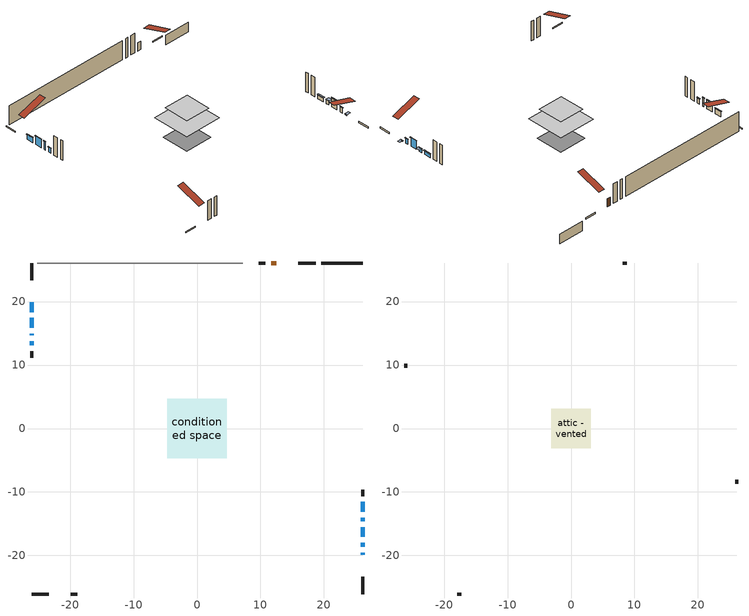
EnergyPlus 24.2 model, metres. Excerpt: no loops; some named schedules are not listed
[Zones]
conditioned space
 floor othersidecoefficients (Floor1 construction): -1.52,-1.52 -1.52,1.52 1.52,1.52 1.52,-1.52 z1.22
 floor adiabatic (AdiabaticFloorConstruction): -4.68,-4.68 -4.68,4.68 4.68,4.68 4.68,-4.68 z3.66
 floor foundation (Slab1 construction): -3.41,-3.41 -3.41,3.41 3.41,3.41 3.41,-3.41 z-1.22
 wall outside (RimJoist1 construction): 18.68,26.08 15.94,26.08 / -26.08,-26.08 -23.34,-26.08 / -26.08,26.08 -26.08,23.34 / 26.08,-26.08 26.08,-23.34 z1.22:1.52
 wall outside (AdiabaticWallConstruction 1): 12.48,26.08 11.68,26.08 z1.22:3.25
 wall outside (AdiabaticWallConstruction): 26.08,-19.88 26.08,-19.55 z1.21:1.33; -26.08,19.87 -26.08,18.34 / 26.08,-18.63 26.08,-18.02 / -26.08,13.73 -26.08,13.12 z1.22:2.44; 26.08,-17.09 26.08,-15.57 z1.22:3.35; -26.08,17.42 -26.08,15.89 / -26.08,14.96 -26.08,14.66 z1.22:3.25; 26.08,-14.64 26.08,-14.03 / 26.08,-13.1 26.08,-11.57 z1.22:2.14
 wall outside (Wall1 construction): 10.75,26.08 9.73,26.08 / -19.87,-26.08 -18.85,-26.08 / -26.08,12.19 -26.08,11.16 / 26.08,-10.65 26.08,-9.62 z1.22:6.1
 wall foundation (FoundationWall1 construction): 26.08,26.08 19.61,26.08 z-1.22:1.22
 wall adiabatic (Wall4 construction): 7.24,26.08 -25.15,26.08 z1.22:6.1
 window (WindowConstruction 8): 26.08,-19.87 26.08,-19.56 z1.22:1.32
 window (WindowConstruction 7): -26.08,19.87 -26.08,18.34 z1.22:2.44
 window (WindowConstruction): 26.08,-18.63 26.08,-18.02 z1.22:2.44
 window (WindowConstruction 1): 26.08,-17.09 26.08,-15.57 z1.22:3.35
 window (WindowConstruction 2): -26.08,17.42 -26.08,15.89 z1.22:3.25
 window (WindowConstruction 3): -26.08,14.96 -26.08,14.66 z1.22:3.25
 window (WindowConstruction 4): 26.08,-14.64 26.08,-14.03 z1.22:2.13
 window (WindowConstruction 5): 26.08,-13.1 26.08,-11.57 z1.22:2.13
 window (WindowConstruction 6): -26.08,13.73 -26.08,13.12 z1.22:2.44
 door (Door): 12.47,26.08 11.68,26.08 z1.22:3.25
 ceiling adiabatic (AdiabaticFloorConstruction): 4.68,-4.68 4.68,4.68 -4.68,4.68 -4.68,-4.68 z3.66
attic - vented
 floor to conditioned space (Floor2 construction Reversed): -3.13,-3.13 -3.13,3.13 3.13,3.13 3.13,-3.13 z6.1
 wall outside (Wall3 construction): 8.8,26.08 8.17,26.08 / -17.92,-26.08 -17.29,-26.08 / -26.08,10.23 -26.08,9.61 / 26.08,-8.69 26.08,-8.06 z1.22:6.1
 roof outside (Roof1 construction): 13.4,26.08,6.1 13.4,19.98,8.13 15.01,19.98,8.13 15.01,26.08,6.1; -20.8,-26.08,6.1 -20.8,-19.98,8.13 -22.41,-19.98,8.13 -22.41,-26.08,6.1; -26.08,20.8,6.1 -19.98,20.8,8.13 -19.98,22.41,8.13 -26.08,22.41,6.1; 26.08,-20.8,6.1 19.98,-20.8,8.13 19.98,-22.41,8.13 26.08,-22.41,6.1
shading: 26.08,-19.41 26.08,-20.02 26.99,-20.02 26.99,-19.41 z1.47; -26.08,18.2 -26.08,20.02 -26.23,20.02 -26.23,18.2 z2.59; 26.08,-17.87 26.08,-18.78 26.23,-18.78 26.23,-17.87 z2.59; 26.08,-15.42 26.08,-17.24 26.23,-17.24 26.23,-15.42 z3.5; -26.08,15.74 -26.08,17.56 -26.23,17.56 -26.23,15.74 z3.4; -26.08,14.51 -26.08,15.11 -26.23,15.11 -26.23,14.51 z3.4; 26.08,-13.88 26.08,-14.79 26.84,-14.79 26.84,-13.88 z2.28; 26.08,-11.42 26.08,-13.25 26.38,-13.25 26.38,-11.42 z2.28; -26.08,12.97 -26.08,13.88 -26.23,13.88 -26.23,12.97 z2.59
[Building]
Building 1: Terrain=Suburbs
[Site:Location]
Toronto Intl AP_ON: Latitude {deg}=43.68; Longitude {deg}=-79.63; Time Zone {hr}=-5; Elevation {m}=173; Keep Site Location Information=Yes
[Site:GroundTemperature:Shallow]
4.59119, 2.66285, 2.50842, 3.42352, 7.09712, 10.7536, 13.9236, 15.9317, 16.1023, 14.4691, 11.3799, 7.83558
[Site:WaterMainsTemperature]
Calculation Method=Schedule; Temperature Schedule=mains temperature schedule
[Material] Roughness=Rough; Thermal Absorptance=0.9
Name | Thickness {m} | Conductivity {W/m-K} | Density {kg/m3} | Specific Heat {J/kg-K} | Solar Absorptance | Visible Absorptance
asphalt or fiberglass shingles | 0.00635 | 0.162714 | 1121.4 | 1465.45 | 0.4 | 0.4
ceiling loosefill ins | 0.0846667 | 0.0480833 | 16.02 | 1046.75 | 0.7 | 0.7
ceiling stud and cavity | 0.1397 | 0.120026 | 65.682 | 1177.47 | 0.7 | 0.7
concrete 4.0 in. | 0.1016 | 1.803125 | 2242.8 | 837.4 | 0.7 | 0.7
concrete 8.0 in. | 0.2032 | 1.803125 | 2242.8 | 837.4 | 0.7 | 0.7
door material | 0.04445 | 0.327969 | 512.64 | 1214.23 | 0.7 | 0.7
exterior vertical ins | 0.0460229 | 0.029427 | 32.04 | 1214.23 | 0.7 | 0.7
floor covering | 0.0127 | 0.0433444 | 54.468 | 1339.84 | 0.6 | 0.6
floor rigid ins; rim joist rigid ins | 0.051816 | 0.029427 | 32.04 | 1214.23 | 0.7 | 0.7
floor rigid ins 1; wall rigid ins | 0.512978 | 0.029427 | 32.04 | 1214.23 | 0.7 | 0.7
floor stud and cavity | 0.1397 | 0.302934 | 92.3553 | 1139.71 | 0.7 | 0.7
floor stud and cavity 1 | 0.1397 | 1.75129 | 37.0049 | 1207.88 | 0.7 | 0.7
furniture material conditioned space 1 | 0.1524 | 0.115458 | 640.8 | 1214.23 | 0.6 | 0.6
gypsum board | 0.0127 | 0.160291 | 801 | 837.4 | 0.6 | 0.6
gypsum board 1 | 0.0127 | 0.160291 | 801 | 837.4 | 0.7 | 0.7
osb sheathing 0.5 in. | 0.0127 | 0.115458 | 512.64 | 1214.23 | 0.7 | 0.7
osb sheathing 0.5 in. 1 | 0.0127 | 0.115458 | 512.64 | 1214.23 | 0.4 | 0.4
osb sheathing 0.75 in. | 0.01905 | 0.115458 | 512.64 | 1214.23 | 0.7 | 0.7
osb sheathing 2.0 in. | 0.0508 | 0.115458 | 512.64 | 1214.23 | 0.7 | 0.7
rim joist stud and cavity | 0.0508 | 0.298717 | 125.044 | 1163.47 | 0.6 | 0.6
wall stud and cavity | 0.1397 | 0.087281 | 139.0536 | 1170.24 | 0.7 | 0.7
wall stud and cavity 1 | 0.0889 | 6.9971 | 50.32683 | 1063.81 | 0.6 | 0.6
wall stud and cavity 2 | 0.1397 | 0.0792159 | 139.0536 | 1170.24 | 0.7 | 0.7
wall stud and cavity 3 | 0.0889 | 0.380278 | 52.3479 | 1209.89 | 0.7 | 0.7
wall stud and cavity 4 | 0.0889 | 0.391764 | 83.0341 | 1211.67 | 0.7 | 0.7
wood siding | 0.0254 | 0.102417 | 544.68 | 1172.36 | 0.4 | 0.4
wood siding 1 | 0.00254 | 0.102417 | 544.68 | 1172.36 | 0.4 | 0.4
wood siding 2; wood siding 3; wood siding 4 | 0.0254 | 0.102417 | 544.68 | 1172.36 | 0.7 | 0.7
[WindowMaterial:SimpleGlazingSystem]
Name | U-Factor {W/m2-K} | Solar Heat Gain Coefficient
WindowMaterial | 2.986628 | 0.53
WindowMaterial 1 | 2.90089 | 0.65
WindowMaterial 2 | 4.32891 | 0.68
WindowMaterial 3 | 3.09565 | 0.4
WindowMaterial 4 | 2.99571 | 0.51
WindowMaterial 5 | 2.94348 | 0.59
WindowMaterial 6 | 3.063281 | 0.53
WindowMaterial 7 | 3.006501 | 0.5
WindowMaterial 8 | 2.85547 | 0.1
[Construction]
AdiabaticFloorConstruction: floor stud and cavity 1, floor rigid ins 1, osb sheathing 0.75 in., floor covering
AdiabaticWallConstruction: wood siding 3, wall rigid ins, wall stud and cavity 3, gypsum board
AdiabaticWallConstruction 1: wood siding 4, wall rigid ins, wall stud and cavity 3, gypsum board
Door: door material
Floor1 construction: floor stud and cavity, floor rigid ins, osb sheathing 0.75 in., floor covering
Floor2 construction Reversed: gypsum board, ceiling stud and cavity, ceiling loosefill ins
FoundationWall1 construction: concrete 8.0 in., gypsum board 1
furniture construction conditioned space 1: furniture material conditioned space 1
PartitionWallConstruction: gypsum board, wall stud and cavity 4, gypsum board
RimJoist1 construction: wood siding 2, rim joist rigid ins, osb sheathing 2.0 in., rim joist stud and cavity
Roof1 construction: asphalt or fiberglass shingles
Slab1 construction: concrete 4.0 in.
Wall1 construction: wood siding, osb sheathing 0.5 in., wall stud and cavity, gypsum board
Wall3 construction: wood siding 1, wall stud and cavity 1
Wall4 construction: osb sheathing 0.5 in. 1, wall stud and cavity 2, gypsum board
WindowConstruction: WindowMaterial
WindowConstruction 1: WindowMaterial 1
WindowConstruction 2: WindowMaterial 2
WindowConstruction 3: WindowMaterial 3
WindowConstruction 4: WindowMaterial 4
WindowConstruction 5: WindowMaterial 5
WindowConstruction 6: WindowMaterial 6
WindowConstruction 7: WindowMaterial 7
WindowConstruction 8: WindowMaterial 8
[Zone] Multiplier=1; Part of Total Floor Area=Yes
Name | Volume {m3}
attic - vented | 12.9304
conditioned space | 348.9
[Space]
Name | Zone | Volume {m3}
attic - vented 1 | attic - vented | 12.9304
conditioned space 1 | conditioned space | 348.9
[ZoneInfiltration:EffectiveLeakageArea]
infil attic - vented 1: Zone or Space=attic - vented 1; Schedule=Always On Discrete; Effective Air Leakage Area {cm2}=1621.66; Stack Coefficient=0.000480459; Wind Coefficient=1.48098e-05
[ZoneMixing]
whole house fan mix: Zone or Space=attic - vented; Schedule=Always On Continuous; Design Flow Rate Calculation Method=Flow/Zone; Design Flow Rate {m3/s}=0; Source Zone or Space=conditioned space
[SurfaceProperty:OtherSideCoefficients]
other non-freezing space: Combined Convective/Radiative Film Coefficient {W/m2-K}=8.35; Constant Temperature Coefficient=1; External Dry-Bulb Temperature Coefficient=0; Ground Temperature Coefficient=0; Wind Speed Coefficient=0; Zone Air Temperature Coefficient=0; Constant Temperature Schedule=other non-freezing space; Previous Other Side Temperature Coefficient=0
[SurfaceProperty:ExposedFoundationPerimeter]
Slab1: Exposed Perimeter Calculation Method=TotalExposedPerimeter; Total Exposed Perimeter {m}=6.46801
[InternalMass] Zone or ZoneList=conditioned space; Space or SpaceList=conditioned space 1
Name | Construction | Surface Area {m2}
furniture mass conditioned space 1 | furniture construction conditioned space 1 | 57.4523
partition wall mass | PartitionWallConstruction | 143.631
[Lights]
interior lighting: Zone or ZoneList or Space or SpaceList=conditioned space 1; Schedule=interior lighting schedule; Design Level Calculation Method=LightingLevel; Lighting Level {W}=343.2; Return Air Fraction=0; Fraction Radiant=0.6; Fraction Visible=0.2; Fraction Replaceable=1
[People]
occupants: Zone or ZoneList or Space or SpaceList=conditioned space 1; Number of People Schedule=occupants schedule; Number of People Calculation Method=People; Number of People=3; Fraction Radiant=0.314171; Sensible Heat Fraction=0.56303; Activity Level Schedule=occupants activity schedule; Carbon Dioxide Generation Rate {m3/s-W}=0; Enable ASHRAE 55 Comfort Warnings=No; Mean Radiant Temperature Calculation Type=EnclosureAveraged
[ElectricEquipment] Zone or ZoneList or Space or SpaceList=conditioned space 1; Design Level Calculation Method=EquipmentLevel
Name | Schedule | Design Level {W} | Fraction Latent | Fraction Radiant | Fraction Lost
clothes dryer | clothes dryer schedule | 140.772 | 0.015 | 0.081 | 0.85
clothes washer | clothes washer schedule | 32.1985 | 0.03 | 0.162 | 0.7
cooking range | cooking range schedule | 208.969 | 0.08 | 0.432 | 0.2
dishwasher | dishwasher schedule | 66.8632 | 0.3 | 0.18 | 0.4
fridge | fridge schedule | 72.9452 | 0 | 0.6 | 0
mech vent bath fan 0 | mech vent bath fan 0 schedule | 50.2 | 0 | 0 | 1
mech vent bath fan 1 | mech vent bath fan 1 schedule | 50.2 | 0 | 0 | 1
mech vent house fan | mech vent house fan schedule | 0 | 0 | 0 | 1
mech vent house fan cfis | mech vent house fan cfis schedule | 0 | 0 | 0 | 0
mech vent range fan 0 | mech vent range fan 0 schedule | 57 | 0 | 0 | 1
misc plug loads | misc plug loads schedule | 494.7 | 0.045 | 0.513 | 0.1
whole house fan | Always On Discrete | 0 | 0 | 0 | 1
[OtherEquipment] Zone or ZoneList or Space or SpaceList=conditioned space 1; Design Level Calculation Method=EquipmentLevel
Name | Fuel Type | Schedule | Design Level {W} | Fraction Latent | Fraction Radiant | Fraction Lost
clothes dryer 1 | Electricity | clothes dryer schedule | 0 | 0.015 | 0.081 | 0.85
cooking range 1 | Electricity | cooking range schedule | 0 | 0.08 | 0.432 | 0.2
general water use latent | None | general water use schedule | 59.3978 | 1 | 0 | 0
general water use sensible | None | general water use schedule | -58.539 | 0 | 0.6 | 0
mech vent house fan latent load | None | Always On Discrete | 0 | 1 | 0 | 0
mech vent house fan sensible load | None | Always On Discrete | 0 | 0 | 0 | 0
water heater energy adjustment1 | NaturalGas | Always On Discrete | 0.01 | 0 | 0 | 1
[ZoneInfiltration:DesignFlowRate] Zone or ZoneList or Space or SpaceList=conditioned space 1; Schedule=Always On Discrete; Design Flow Rate Calculation Method=Flow/Zone; Design Flow Rate {m3/s}=0
infil flow; natural vent flow; whole house fan flow
[AvailabilityManager:Scheduled]
central ac and furnace airloop Availability Manager: Schedule=Always On Discrete
[Foundation:Kiva]
Foundation Kiva 1: Initial Indoor Air Temperature {C}=18; Wall Height Above Grade {m}=1.21999; Wall Depth Below Slab {m}=0.2032; Custom Block Material Name 1=exterior vertical ins; Custom Block Depth 1 {m}=2.43998; Custom Block X Position 1 {m}=0.2159; Custom Block Z Position 1 {m}=0
[Foundation:Kiva:Settings]
Soil Conductivity {W/m-K}=0.849921; Soil Density {kg/m3}=1842.3; Soil Specific Heat {J/kg-K}=418.7; Ground Solar Absorptivity=0.9; Ground Thermal Absorptivity=0.9; Ground Surface Roughness {m}=0.03; Far-Field Width {m}=40; Deep-Ground Boundary Condition=ZeroFlux; Deep-Ground Depth {m}=40; Minimum Cell Dimension {m}=0.2; Maximum Cell Growth Coefficient=3; Simulation Timestep=Timestep
[Exterior:Lights]
exterior lighting: Schedule=exterior lighting schedule; Design Level {W}=75.6
[EnergyManagementSystem:GlobalVariable]
central_ac_and_furnace_airloop_Fan_RTF
infil_program_Qfan
infil_program_Qinf
natural_vent_program_Qnv
natural_vent_program_Qwhf
[EnergyManagementSystem:Sensor]
Name | Output:Variable or Output:Meter Index Key | Output:Variable or Output:Meter
airflow_gain | infil flow | Infiltration Sensible Heat Gain Energy
airflow_gain_1 | natural vent flow | Infiltration Sensible Heat Gain Energy
airflow_gain_2 | whole house fan flow | Infiltration Sensible Heat Gain Energy
airflow_loss | infil flow | Infiltration Sensible Heat Loss Energy
airflow_loss_1 | natural vent flow | Infiltration Sensible Heat Loss Energy
airflow_loss_2 | whole house fan flow | Infiltration Sensible Heat Loss Energy
clg_load_cond |  | Cooling:EnergyTransfer:Zone:CONDITIONED SPACE
clg_sp_s; clg_sp_s_1 | cooling setpoint | Schedule Value
clothes_dryer_exhaust_0_sch_s | clothes dryer exhaust 0 schedule | Schedule Value
cool_season | cooling season schedule | Schedule Value
htg_load_cond |  | Heating:EnergyTransfer:Zone:CONDITIONED SPACE
htg_sp_s; htg_sp_s_1 | heating setpoint | Schedule Value
ig_ee_conv | clothes dryer | Electric Equipment Convective Heating Energy
ig_ee_conv_2 | cooking range | Electric Equipment Convective Heating Energy
ig_ee_conv_4 | fridge | Electric Equipment Convective Heating Energy
ig_ee_conv_5 | misc plug loads | Electric Equipment Convective Heating Energy
ig_ee_conv_6 | whole house fan | Electric Equipment Convective Heating Energy
ig_ee_rad | clothes dryer | Electric Equipment Radiant Heating Energy
ig_ee_rad_2 | cooking range | Electric Equipment Radiant Heating Energy
ig_ee_rad_4 | fridge | Electric Equipment Radiant Heating Energy
ig_ee_rad_5 | misc plug loads | Electric Equipment Radiant Heating Energy
ig_ee_rad_6 | whole house fan | Electric Equipment Radiant Heating Energy
ig_lgt_conv | interior lighting | Lights Convective Heating Energy
ig_lgt_rad | interior lighting | Lights Radiant Heating Energy
ig_lgt_vis | interior lighting | Lights Visible Radiation Heating Energy
ig_oe_conv | clothes dryer 1 | Other Equipment Convective Heating Energy
ig_oe_conv_1 | cooking range 1 | Other Equipment Convective Heating Energy
ig_oe_conv_2 | general water use latent | Other Equipment Convective Heating Energy
ig_oe_conv_3 | general water use sensible | Other Equipment Convective Heating Energy
ig_oe_conv_4 | water heater energy adjustment1 | Other Equipment Convective Heating Energy
ig_oe_rad | clothes dryer 1 | Other Equipment Radiant Heating Energy
ig_oe_rad_1 | cooking range 1 | Other Equipment Radiant Heating Energy
ig_oe_rad_2 | general water use latent | Other Equipment Radiant Heating Energy
ig_oe_rad_3 | general water use sensible | Other Equipment Radiant Heating Energy
ig_oe_rad_4 | water heater energy adjustment1 | Other Equipment Radiant Heating Energy
ig_ppl_conv | occupants | People Convective Heating Energy
ig_ppl_rad | occupants | People Radiant Heating Energy
im_conv | furniture mass conditioned space 1 | Surface Inside Face Convection Heat Gain Energy
im_conv_1 | partition wall mass | Surface Inside Face Convection Heat Gain Energy
im_ig | furniture mass conditioned space 1 | Surface Inside Face Internal Gains Radiation Heat Gain Energy
im_ig_1 | partition wall mass | Surface Inside Face Internal Gains Radiation Heat Gain Energy
im_lgt | furniture mass conditioned space 1 | Surface Inside Face Lights Radiation Heat Gain Energy
im_lgt_1 | partition wall mass | Surface Inside Face Lights Radiation Heat Gain Energy
im_sol | furniture mass conditioned space 1 | Surface Inside Face Solar Radiation Heat Gain Energy
im_sol_1 | partition wall mass | Surface Inside Face Solar Radiation Heat Gain Energy
im_surf | furniture mass conditioned space 1 | Surface Inside Face Net Surface Thermal Radiation Heat Gain Energy
im_surf_1 | partition wall mass | Surface Inside Face Net Surface Thermal Radiation Heat Gain Energy
mech_vent_bath_fan_0_sch_s | mech vent bath fan 0 schedule | Schedule Value
mech_vent_bath_fan_1_sch_s | mech vent bath fan 1 schedule | Schedule Value
mech_vent_range_fan_0_sch_s | mech vent range fan 0 schedule | Schedule Value
mv_conv | mech vent bath fan 0 | Electric Equipment Convective Heating Energy
mv_conv_1 | mech vent bath fan 1 | Electric Equipment Convective Heating Energy
mv_conv_2 | mech vent house fan | Electric Equipment Convective Heating Energy
mv_conv_3 | mech vent house fan cfis | Electric Equipment Convective Heating Energy
mv_conv_4 | mech vent range fan 0 | Electric Equipment Convective Heating Energy
mv_conv_5 | mech vent house fan latent load | Other Equipment Convective Heating Energy
mv_conv_6 | mech vent house fan sensible load | Other Equipment Convective Heating Energy
mv_rad | mech vent bath fan 0 | Electric Equipment Radiant Heating Energy
mv_rad_1 | mech vent bath fan 1 | Electric Equipment Radiant Heating Energy
mv_rad_2 | mech vent house fan | Electric Equipment Radiant Heating Energy
mv_rad_3 | mech vent house fan cfis | Electric Equipment Radiant Heating Energy
mv_rad_4 | mech vent range fan 0 | Electric Equipment Radiant Heating Energy
mv_rad_5 | mech vent house fan latent load | Other Equipment Radiant Heating Energy
mv_rad_6 | mech vent house fan sensible load | Other Equipment Radiant Heating Energy
natural_vent_s | natural vent schedule | Schedule Value
oa_temp |  | Site Outdoor Air Drybulb Temperature
out_pb_s |  | Site Outdoor Air Barometric Pressure
out_wt_s |  | Site Outdoor Air Humidity Ratio
site_vw_s |  | Site Wind Speed
ss_back_out | Window1 | Surface Window Shortwave from Zone Back Out Window Heat Transfer Rate
ss_back_out_1 | Window11 | Surface Window Shortwave from Zone Back Out Window Heat Transfer Rate
ss_back_out_2 | Window3 | Surface Window Shortwave from Zone Back Out Window Heat Transfer Rate
ss_back_out_3 | Window4 | Surface Window Shortwave from Zone Back Out Window Heat Transfer Rate
ss_back_out_4 | Window5 | Surface Window Shortwave from Zone Back Out Window Heat Transfer Rate
ss_back_out_5 | Window6 | Surface Window Shortwave from Zone Back Out Window Heat Transfer Rate
ss_back_out_6 | Window7 | Surface Window Shortwave from Zone Back Out Window Heat Transfer Rate
ss_back_out_7 | Window8 | Surface Window Shortwave from Zone Back Out Window Heat Transfer Rate
ss_back_out_8 | Window9 | Surface Window Shortwave from Zone Back Out Window Heat Transfer Rate
ss_conv | Door1 | Surface Inside Face Convection Heat Gain Energy
ss_conv_1 | Window1 | Surface Inside Face Convection Heat Gain Energy
ss_conv_2 | Window11 | Surface Inside Face Convection Heat Gain Energy
ss_conv_3 | Window3 | Surface Inside Face Convection Heat Gain Energy
ss_conv_4 | Window4 | Surface Inside Face Convection Heat Gain Energy
ss_conv_5 | Window5 | Surface Inside Face Convection Heat Gain Energy
ss_conv_6 | Window6 | Surface Inside Face Convection Heat Gain Energy
ss_conv_7 | Window7 | Surface Inside Face Convection Heat Gain Energy
ss_conv_8 | Window8 | Surface Inside Face Convection Heat Gain Energy
ss_conv_9 | Window9 | Surface Inside Face Convection Heat Gain Energy
ss_ig | Door1 | Surface Inside Face Internal Gains Radiation Heat Gain Energy
ss_ig_1 | Window1 | Surface Inside Face Internal Gains Radiation Heat Gain Energy
ss_ig_2 | Window11 | Surface Inside Face Internal Gains Radiation Heat Gain Energy
ss_ig_3 | Window3 | Surface Inside Face Internal Gains Radiation Heat Gain Energy
ss_ig_4 | Window4 | Surface Inside Face Internal Gains Radiation Heat Gain Energy
ss_ig_5 | Window5 | Surface Inside Face Internal Gains Radiation Heat Gain Energy
ss_ig_6 | Window6 | Surface Inside Face Internal Gains Radiation Heat Gain Energy
ss_ig_7 | Window7 | Surface Inside Face Internal Gains Radiation Heat Gain Energy
ss_ig_8 | Window8 | Surface Inside Face Internal Gains Radiation Heat Gain Energy
ss_ig_9 | Window9 | Surface Inside Face Internal Gains Radiation Heat Gain Energy
ss_lgt | Door1 | Surface Inside Face Lights Radiation Heat Gain Energy
ss_sol | Door1 | Surface Inside Face Solar Radiation Heat Gain Energy
ss_surf | Door1 | Surface Inside Face Net Surface Thermal Radiation Heat Gain Energy
ss_surf_1 | Window1 | Surface Inside Face Net Surface Thermal Radiation Heat Gain Energy
ss_surf_2 | Window11 | Surface Inside Face Net Surface Thermal Radiation Heat Gain Energy
ss_surf_3 | Window3 | Surface Inside Face Net Surface Thermal Radiation Heat Gain Energy
ss_surf_4 | Window4 | Surface Inside Face Net Surface Thermal Radiation Heat Gain Energy
ss_surf_5 | Window5 | Surface Inside Face Net Surface Thermal Radiation Heat Gain Energy
ss_surf_6 | Window6 | Surface Inside Face Net Surface Thermal Radiation Heat Gain Energy
ss_surf_7 | Window7 | Surface Inside Face Net Surface Thermal Radiation Heat Gain Energy
ss_surf_8 | Window8 | Surface Inside Face Net Surface Thermal Radiation Heat Gain Energy
ss_surf_9 | Window9 | Surface Inside Face Net Surface Thermal Radiation Heat Gain Energy
ss_trans_in | Window1 | Surface Window Transmitted Solar Radiation Rate
ss_trans_in_1 | Window11 | Surface Window Transmitted Solar Radiation Rate
ss_trans_in_2 | Window3 | Surface Window Transmitted Solar Radiation Rate
ss_trans_in_3 | Window4 | Surface Window Transmitted Solar Radiation Rate
ss_trans_in_4 | Window5 | Surface Window Transmitted Solar Radiation Rate
ss_trans_in_5 | Window6 | Surface Window Transmitted Solar Radiation Rate
ss_trans_in_6 | Window7 | Surface Window Transmitted Solar Radiation Rate
ss_trans_in_7 | Window8 | Surface Window Transmitted Solar Radiation Rate
ss_trans_in_8 | Window9 | Surface Window Transmitted Solar Radiation Rate
ss_trans_out | Window1 | Surface Inside Face Initial Transmitted Diffuse Transmitted Out Window Solar Radiation Rate
ss_trans_out_1 | Window11 | Surface Inside Face Initial Transmitted Diffuse Transmitted Out Window Solar Radiation Rate
ss_trans_out_2 | Window3 | Surface Inside Face Initial Transmitted Diffuse Transmitted Out Window Solar Radiation Rate
ss_trans_out_3 | Window4 | Surface Inside Face Initial Transmitted Diffuse Transmitted Out Window Solar Radiation Rate
ss_trans_out_4 | Window5 | Surface Inside Face Initial Transmitted Diffuse Transmitted Out Window Solar Radiation Rate
ss_trans_out_5 | Window6 | Surface Inside Face Initial Transmitted Diffuse Transmitted Out Window Solar Radiation Rate
ss_trans_out_6 | Window7 | Surface Inside Face Initial Transmitted Diffuse Transmitted Out Window Solar Radiation Rate
ss_trans_out_7 | Window8 | Surface Inside Face Initial Transmitted Diffuse Transmitted Out Window Solar Radiation Rate
ss_trans_out_8 | Window9 | Surface Inside Face Initial Transmitted Diffuse Transmitted Out Window Solar Radiation Rate
s_conv | Floor1 | Surface Inside Face Convection Heat Gain Energy
s_conv_1 | Floor2 | Surface Inside Face Convection Heat Gain Energy
s_conv_10 | Wall1:0 | Surface Inside Face Convection Heat Gain Energy
s_conv_11 | Wall1:180 | Surface Inside Face Convection Heat Gain Energy
s_conv_12 | Wall1:270 | Surface Inside Face Convection Heat Gain Energy
s_conv_13 | Wall1:90 | Surface Inside Face Convection Heat Gain Energy
s_conv_14 | Wall4 | Surface Inside Face Convection Heat Gain Energy
s_conv_2 | FoundationWall1 | Surface Inside Face Convection Heat Gain Energy
s_conv_3 | inferred conditioned ceiling | Surface Inside Face Convection Heat Gain Energy
s_conv_4 | inferred conditioned floor | Surface Inside Face Convection Heat Gain Energy
s_conv_5 | RimJoist1:0 | Surface Inside Face Convection Heat Gain Energy
s_conv_6 | RimJoist1:180 | Surface Inside Face Convection Heat Gain Energy
s_conv_7 | RimJoist1:270 | Surface Inside Face Convection Heat Gain Energy
s_conv_8 | RimJoist1:90 | Surface Inside Face Convection Heat Gain Energy
s_conv_9 | Slab1 | Surface Inside Face Convection Heat Gain Energy
s_ig | Floor1 | Surface Inside Face Internal Gains Radiation Heat Gain Energy
s_ig_1 | Floor2 | Surface Inside Face Internal Gains Radiation Heat Gain Energy
s_ig_10 | Wall1:0 | Surface Inside Face Internal Gains Radiation Heat Gain Energy
s_ig_11 | Wall1:180 | Surface Inside Face Internal Gains Radiation Heat Gain Energy
s_ig_12 | Wall1:270 | Surface Inside Face Internal Gains Radiation Heat Gain Energy
s_ig_13 | Wall1:90 | Surface Inside Face Internal Gains Radiation Heat Gain Energy
s_ig_14 | Wall4 | Surface Inside Face Internal Gains Radiation Heat Gain Energy
s_ig_2 | FoundationWall1 | Surface Inside Face Internal Gains Radiation Heat Gain Energy
s_ig_3 | inferred conditioned ceiling | Surface Inside Face Internal Gains Radiation Heat Gain Energy
s_ig_4 | inferred conditioned floor | Surface Inside Face Internal Gains Radiation Heat Gain Energy
